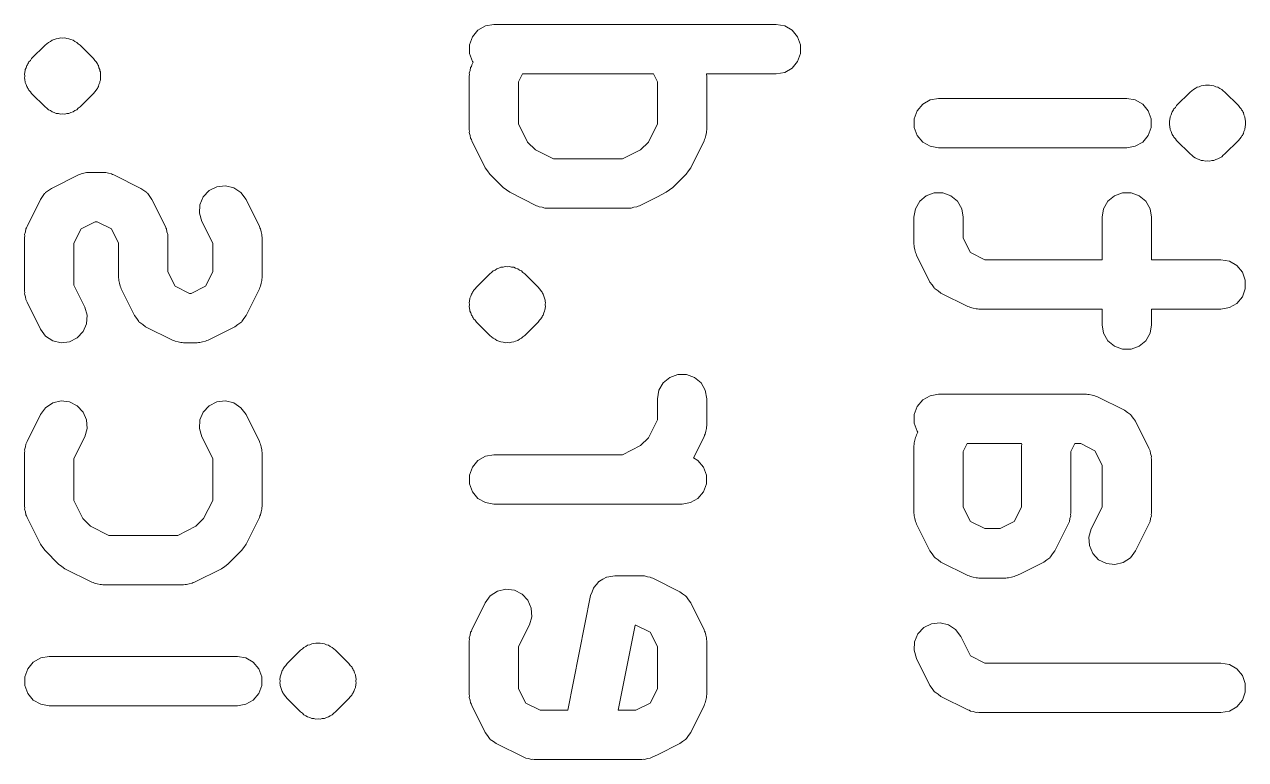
# Model space of a CAD drawing. Extents: x 83.8 to 162.6, y -99.1 to -55.8.
# Drawn here: x 87.852 to 92.177, y -70.327 to -67.724 of the extents above; entities that cross this region are included whole.
import ezdxf

# ---------------------------------------------------------------- set-up
doc = ezdxf.new("R2010")
doc.units = 0
doc.layers.add('Beschriftung', color=11, linetype='Continuous', lineweight=0)

msp = doc.modelspace()

# ---------------------------------------------------------------- linework, layer by layer
at = {"layer": 'Beschriftung'}
for p, q in [((89.4847, -67.7289), (89.5146, -67.7236)), ((89.5146, -67.7236), (90.5146, -67.7236)), ((90.5146, -67.7236), (90.5445, -67.7289)), ((89.4284, -67.7959), (89.4388, -67.7674)), ((89.4388, -67.7674), (89.4584, -67.7441)), ((89.4584, -67.7441), (89.4847, -67.7289)), ((90.5445, -67.7289), (90.5709, -67.7441)), ((90.5709, -67.7441), (90.5904, -67.7674)), ((90.5904, -67.7674), (90.6008, -67.7959)), ((87.8777, -67.8445), (87.9254, -67.7969)), ((87.9254, -67.7969), (87.9316, -67.7925)), ((87.9316, -67.7925), (87.9371, -67.7871)), ((87.9371, -67.7871), (87.944, -67.7838)), ((87.944, -67.7838), (87.9503, -67.7795)), ((87.9503, -67.7795), (87.9577, -67.7775)), ((87.9577, -67.7775), (87.9646, -67.7742)), ((87.9646, -67.7742), (87.9722, -67.7736)), ((87.9722, -67.7736), (87.9796, -67.7716)), ((87.9796, -67.7716), (87.9872, -67.7723)), ((87.9872, -67.7723), (87.9949, -67.7716)), ((87.9949, -67.7716), (88.0023, -67.7736)), ((88.0023, -67.7736), (88.0099, -67.7742)), ((88.0099, -67.7742), (88.0168, -67.7775)), ((88.0168, -67.7775), (88.0242, -67.7795)), ((88.0242, -67.7795), (88.0305, -67.7839)), ((88.0305, -67.7839), (88.0374, -67.7871)), ((88.0374, -67.7871), (88.0428, -67.7925)), ((88.0428, -67.7925), (88.0491, -67.7969)), ((88.0491, -67.7969), (88.0967, -67.8445)), ((89.4284, -67.8263), (89.4284, -67.7959)), ((90.6008, -67.7959), (90.6008, -67.8263)), ((87.8679, -67.8562), (87.8734, -67.8508)), ((87.8734, -67.8508), (87.8777, -67.8445)), ((88.0967, -67.8445), (88.1011, -67.8508)), ((88.1011, -67.8508), (88.1065, -67.8562)), ((89.4388, -67.8549), (89.4284, -67.8263)), ((90.6008, -67.8263), (90.5904, -67.8549)), ((87.8525, -67.8988), (87.8534, -67.895)), ((87.8534, -67.8912), (87.8548, -67.8876)), ((87.8534, -67.895), (87.8534, -67.8912)), ((87.8548, -67.8876), (87.8551, -67.8837)), ((87.8551, -67.8837), (87.8583, -67.8768)), ((87.8583, -67.8768), (87.8603, -67.8694)), ((87.8603, -67.8694), (87.8625, -67.8662)), ((87.8625, -67.8662), (87.8638, -67.8626)), ((87.8638, -67.8626), (87.8663, -67.8597)), ((87.8663, -67.8597), (87.8679, -67.8562)), ((88.1065, -67.8562), (88.1082, -67.8597)), ((88.1082, -67.8597), (88.1106, -67.8626)), ((88.1106, -67.8626), (88.112, -67.8662)), ((88.112, -67.8662), (88.1142, -67.8694)), ((88.1142, -67.8694), (88.1161, -67.8768)), ((88.1161, -67.8768), (88.1194, -67.8837)), ((88.1194, -67.8837), (88.1197, -67.8876)), ((88.1197, -67.8876), (88.121, -67.8912)), ((88.121, -67.8912), (88.121, -67.895)), ((88.121, -67.895), (88.122, -67.8988)), ((89.4277, -67.8964), (89.4306, -67.8866)), ((89.428, -67.9014), (89.4277, -67.8964)), ((89.4306, -67.8866), (89.4324, -67.8765)), ((89.4324, -67.8765), (89.4349, -67.8721)), ((89.4349, -67.8721), (89.4364, -67.8672)), ((89.4364, -67.8672), (89.4412, -67.8577)), ((89.4412, -67.8577), (89.4388, -67.8549)), ((90.5445, -67.8934), (90.5146, -67.8986)), ((90.5709, -67.8782), (90.5445, -67.8934)), ((90.5904, -67.8549), (90.5709, -67.8782)), ((87.8531, -67.9064), (87.8525, -67.8988)), ((87.8525, -67.914), (87.8531, -67.9064)), ((87.8534, -67.9177), (87.8525, -67.914)), ((87.8534, -67.9216), (87.8534, -67.9177)), ((87.8548, -67.9252), (87.8534, -67.9216)), ((87.8551, -67.929), (87.8548, -67.9252)), ((87.8583, -67.936), (87.8551, -67.929)), ((87.8603, -67.9434), (87.8583, -67.936)), ((88.1161, -67.936), (88.1142, -67.9434)), ((88.1194, -67.929), (88.1161, -67.936)), ((88.1197, -67.9252), (88.1194, -67.929)), ((88.121, -67.9216), (88.1197, -67.9252)), ((88.122, -67.914), (88.121, -67.9177)), ((88.121, -67.9177), (88.121, -67.9216)), ((88.122, -67.8988), (88.1214, -67.9064)), ((88.1214, -67.9064), (88.122, -67.914)), ((89.4271, -67.9064), (89.428, -67.9014)), ((89.4271, -68.0969), (89.4271, -67.9064)), ((89.6163, -67.8986), (89.6021, -67.927)), ((89.6021, -67.927), (89.6021, -68.0762)), ((90.0796, -67.8986), (89.6163, -67.8986)), ((90.0938, -67.927), (90.0796, -67.8986)), ((90.0938, -68.0762), (90.0938, -67.927)), ((90.2681, -67.8986), (90.2679, -67.9014)), ((90.2679, -67.9014), (90.2688, -67.9064)), ((90.5146, -67.8986), (90.2681, -67.8986)), ((90.2688, -67.9064), (90.2688, -68.0969)), ((92.0124, -67.9441), (92.0194, -67.9409)), ((92.0194, -67.9409), (92.027, -67.9402)), ((92.027, -67.9402), (92.0344, -67.9383)), ((92.0344, -67.9383), (92.042, -67.9389)), ((92.042, -67.9389), (92.0496, -67.9383)), ((92.0496, -67.9383), (92.057, -67.9402)), ((92.057, -67.9402), (92.0646, -67.9409)), ((92.0646, -67.9409), (92.0716, -67.9441)), ((87.8625, -67.9465), (87.8603, -67.9434)), ((87.8638, -67.9501), (87.8625, -67.9465)), ((87.8663, -67.9531), (87.8638, -67.9501)), ((87.8679, -67.9566), (87.8663, -67.9531)), ((87.8734, -67.962), (87.8679, -67.9566)), ((87.8777, -67.9683), (87.8734, -67.962)), ((87.9254, -68.0159), (87.8777, -67.9683)), ((88.0967, -67.9683), (88.0491, -68.0159)), ((88.1011, -67.962), (88.0967, -67.9683)), ((88.1065, -67.9566), (88.1011, -67.962)), ((88.1082, -67.9531), (88.1065, -67.9566)), ((88.1106, -67.9501), (88.1082, -67.9531)), ((88.112, -67.9465), (88.1106, -67.9501)), ((88.1142, -67.9434), (88.112, -67.9465)), ((91.9325, -68.0112), (91.9801, -67.9636)), ((91.9801, -67.9636), (91.9864, -67.9592)), ((91.9864, -67.9592), (91.9918, -67.9537)), ((91.9918, -67.9537), (91.9988, -67.9505)), ((91.9988, -67.9505), (92.005, -67.9461)), ((92.005, -67.9461), (92.0124, -67.9441)), ((92.0716, -67.9441), (92.079, -67.9461)), ((92.079, -67.9461), (92.0853, -67.9505)), ((92.0853, -67.9505), (92.0922, -67.9537)), ((92.0922, -67.9537), (92.0976, -67.9592)), ((92.0976, -67.9592), (92.1039, -67.9636)), ((92.1039, -67.9636), (92.1515, -68.0112)), ((87.9316, -68.0203), (87.9254, -68.0159)), ((87.9371, -68.0257), (87.9316, -68.0203)), ((87.944, -68.0289), (87.9371, -68.0257)), ((88.0374, -68.0257), (88.0305, -68.0289)), ((88.0428, -68.0203), (88.0374, -68.0257)), ((88.0491, -68.0159), (88.0428, -68.0203)), ((91.0138, -68.0293), (91.0334, -68.006)), ((91.0334, -68.006), (91.0597, -67.9908)), ((91.0597, -67.9908), (91.0896, -67.9855)), ((91.0896, -67.9855), (91.7563, -67.9855)), ((91.7563, -67.9855), (91.7862, -67.9908)), ((91.7862, -67.9908), (91.8125, -68.006)), ((91.8125, -68.006), (91.8321, -68.0293)), ((91.9186, -68.0293), (91.9211, -68.0263)), ((91.9211, -68.0263), (91.9227, -68.0229)), ((91.9227, -68.0229), (91.9281, -68.0174)), ((91.9281, -68.0174), (91.9325, -68.0112)), ((92.1515, -68.0112), (92.1559, -68.0174)), ((92.1559, -68.0174), (92.1613, -68.0229)), ((92.1613, -68.0229), (92.1629, -68.0263)), ((92.1629, -68.0263), (92.1654, -68.0293)), ((87.9503, -68.0333), (87.944, -68.0289)), ((87.9577, -68.0353), (87.9503, -68.0333)), ((87.9646, -68.0385), (87.9577, -68.0353)), ((87.9722, -68.0392), (87.9646, -68.0385)), ((87.9796, -68.0412), (87.9722, -68.0392)), ((87.9872, -68.0405), (87.9796, -68.0412)), ((87.9949, -68.0412), (87.9872, -68.0405)), ((88.0023, -68.0392), (87.9949, -68.0412)), ((88.0099, -68.0385), (88.0023, -68.0392)), ((88.0168, -68.0353), (88.0099, -68.0385)), ((88.0242, -68.0333), (88.0168, -68.0353)), ((88.0305, -68.0289), (88.0242, -68.0333)), ((91.0034, -68.0579), (91.0138, -68.0293)), ((91.0034, -68.0882), (91.0034, -68.0579)), ((91.8321, -68.0293), (91.8425, -68.0579)), ((91.8425, -68.0579), (91.8425, -68.0882)), ((91.9072, -68.0654), (91.9082, -68.0617)), ((91.9079, -68.073), (91.9072, -68.0654)), ((91.9082, -68.0579), (91.9095, -68.0542)), ((91.9082, -68.0617), (91.9082, -68.0579)), ((91.9095, -68.0542), (91.9099, -68.0504)), ((91.9099, -68.0504), (91.9131, -68.0435)), ((91.9131, -68.0435), (91.9151, -68.0361)), ((91.9151, -68.0361), (91.9173, -68.0329)), ((91.9173, -68.0329), (91.9186, -68.0293)), ((92.1654, -68.0293), (92.1667, -68.0329)), ((92.1667, -68.0329), (92.1689, -68.0361)), ((92.1689, -68.0361), (92.1709, -68.0435)), ((92.1709, -68.0435), (92.1741, -68.0504)), ((92.1741, -68.0504), (92.1745, -68.0542)), ((92.1745, -68.0542), (92.1758, -68.0579)), ((92.1758, -68.0579), (92.1758, -68.0617)), ((92.1758, -68.0617), (92.1768, -68.0654)), ((92.1768, -68.0654), (92.1761, -68.073)), ((89.428, -68.1018), (89.4271, -68.0969)), ((89.4277, -68.1069), (89.428, -68.1018)), ((89.4306, -68.1167), (89.4277, -68.1069)), ((89.6021, -68.0762), (89.6341, -68.1403)), ((90.0618, -68.1403), (90.0938, -68.0762)), ((90.2682, -68.1069), (90.2653, -68.1167)), ((90.2688, -68.0969), (90.2679, -68.1018)), ((90.2679, -68.1018), (90.2682, -68.1069)), ((91.0138, -68.1168), (91.0034, -68.0882)), ((91.8425, -68.0882), (91.8321, -68.1168)), ((91.9072, -68.0807), (91.9079, -68.073)), ((91.9082, -68.0844), (91.9072, -68.0807)), ((91.9082, -68.0882), (91.9082, -68.0844)), ((91.9095, -68.0919), (91.9082, -68.0882)), ((91.9099, -68.0957), (91.9095, -68.0919)), ((91.9131, -68.1026), (91.9099, -68.0957)), ((91.9151, -68.11), (91.9131, -68.1026)), ((91.9173, -68.1132), (91.9151, -68.11)), ((91.9186, -68.1168), (91.9173, -68.1132)), ((92.1667, -68.1132), (92.1654, -68.1168)), ((92.1689, -68.11), (92.1667, -68.1132)), ((92.1709, -68.1026), (92.1689, -68.11)), ((92.1741, -68.0957), (92.1709, -68.1026)), ((92.1745, -68.0919), (92.1741, -68.0957)), ((92.1758, -68.0882), (92.1745, -68.0919)), ((92.1768, -68.0807), (92.1758, -68.0844)), ((92.1758, -68.0844), (92.1758, -68.0882)), ((92.1761, -68.073), (92.1768, -68.0807)), ((89.4324, -68.1268), (89.4306, -68.1167)), ((89.4349, -68.1312), (89.4324, -68.1268)), ((89.4364, -68.136), (89.4349, -68.1312)), ((89.484, -68.2312), (89.4364, -68.136)), ((89.6341, -68.1403), (89.6617, -68.1678)), ((90.0342, -68.1678), (90.0618, -68.1403)), ((90.2595, -68.136), (90.2119, -68.2312)), ((90.261, -68.1312), (90.2595, -68.136)), ((90.2635, -68.1268), (90.261, -68.1312)), ((90.2653, -68.1167), (90.2635, -68.1268)), ((91.0334, -68.1401), (91.0138, -68.1168)), ((91.0597, -68.1553), (91.0334, -68.1401)), ((91.0896, -68.1605), (91.0597, -68.1553)), ((91.7862, -68.1553), (91.7563, -68.1605)), ((91.8125, -68.1401), (91.7862, -68.1553)), ((91.8321, -68.1168), (91.8125, -68.1401)), ((91.9211, -68.1197), (91.9186, -68.1168)), ((91.9227, -68.1232), (91.9211, -68.1197)), ((91.9281, -68.1286), (91.9227, -68.1232)), ((91.9325, -68.1349), (91.9281, -68.1286)), ((91.9801, -68.1825), (91.9325, -68.1349)), ((92.1515, -68.1349), (92.1039, -68.1825)), ((92.1559, -68.1286), (92.1515, -68.1349)), ((92.1613, -68.1232), (92.1559, -68.1286)), ((92.1629, -68.1197), (92.1613, -68.1232)), ((92.1654, -68.1168), (92.1629, -68.1197)), ((89.6617, -68.1678), (89.7258, -68.1998)), ((89.7258, -68.1998), (89.9702, -68.1998)), ((89.9702, -68.1998), (90.0342, -68.1678)), ((91.7563, -68.1605), (91.0896, -68.1605)), ((91.9864, -68.1869), (91.9801, -68.1825)), ((91.9918, -68.1923), (91.9864, -68.1869)), ((91.9988, -68.1956), (91.9918, -68.1923)), ((92.005, -68.2), (91.9988, -68.1956)), ((92.0124, -68.2019), (92.005, -68.2)), ((92.079, -68.2), (92.0716, -68.2019)), ((92.0853, -68.1956), (92.079, -68.2)), ((92.0922, -68.1923), (92.0853, -68.1956)), ((92.0976, -68.1869), (92.0922, -68.1923)), ((92.1039, -68.1825), (92.0976, -68.1869)), ((89.4923, -68.2425), (89.484, -68.2312)), ((89.5004, -68.254), (89.4923, -68.2425)), ((90.2036, -68.2425), (90.1955, -68.254)), ((90.2119, -68.2312), (90.2036, -68.2425)), ((92.0194, -68.2052), (92.0124, -68.2019)), ((92.027, -68.2058), (92.0194, -68.2052)), ((92.0344, -68.2078), (92.027, -68.2058)), ((92.042, -68.2072), (92.0344, -68.2078)), ((92.0496, -68.2078), (92.042, -68.2072)), ((92.057, -68.2058), (92.0496, -68.2078)), ((92.0646, -68.2052), (92.057, -68.2058)), ((92.0716, -68.2019), (92.0646, -68.2052)), ((87.9481, -68.3043), (88.0433, -68.2567)), ((88.0433, -68.2567), (88.0482, -68.2553)), ((88.0482, -68.2553), (88.0525, -68.2527)), ((88.0525, -68.2527), (88.0626, -68.2509)), ((88.0626, -68.2509), (88.0725, -68.248)), ((88.0725, -68.248), (88.0775, -68.2483)), ((88.0775, -68.2483), (88.0825, -68.2475)), ((88.0825, -68.2475), (88.1301, -68.2475)), ((88.1301, -68.2475), (88.1351, -68.2483)), ((88.1351, -68.2483), (88.1401, -68.248)), ((88.1401, -68.248), (88.1499, -68.2509)), ((88.1499, -68.2509), (88.16, -68.2527)), ((88.16, -68.2527), (88.1644, -68.2553)), ((88.1644, -68.2553), (88.1692, -68.2567)), ((88.1692, -68.2567), (88.2645, -68.3043)), ((89.548, -68.3016), (89.5004, -68.254)), ((90.1955, -68.254), (90.1479, -68.3016)), ((87.9166, -68.3331), (87.9237, -68.3224)), ((87.9237, -68.3224), (87.9256, -68.321)), ((87.9256, -68.321), (87.9271, -68.319)), ((87.9271, -68.319), (87.9378, -68.312)), ((87.9378, -68.312), (87.9481, -68.3043)), ((88.2645, -68.3043), (88.2748, -68.312)), ((88.2748, -68.312), (88.2855, -68.319)), ((88.2855, -68.319), (88.2869, -68.321)), ((88.2869, -68.321), (88.2889, -68.3224)), ((88.2889, -68.3224), (88.2959, -68.3331)), ((88.4856, -68.3344), (88.5065, -68.3123)), ((88.5065, -68.3123), (88.5337, -68.2987)), ((88.5337, -68.2987), (88.5639, -68.2952)), ((88.5639, -68.2952), (88.5935, -68.3023)), ((88.5935, -68.3023), (88.6188, -68.319)), ((88.6188, -68.319), (88.6369, -68.3434)), ((89.5595, -68.3096), (89.548, -68.3016)), ((89.5707, -68.318), (89.5595, -68.3096)), ((89.666, -68.3656), (89.5707, -68.318)), ((90.1252, -68.318), (90.0938, -68.3337)), ((90.1364, -68.3096), (90.1252, -68.318)), ((90.1479, -68.3016), (90.1364, -68.3096)), ((91.0459, -68.3306), (91.0744, -68.3202)), ((91.0744, -68.3202), (91.1048, -68.3202)), ((91.1048, -68.3202), (91.1334, -68.3306)), ((91.7125, -68.3306), (91.7411, -68.3202)), ((91.7411, -68.3202), (91.7715, -68.3202)), ((91.7715, -68.3202), (91.8, -68.3306)), ((87.8614, -68.4387), (87.909, -68.3434)), ((87.909, -68.3434), (87.9166, -68.3331)), ((88.2959, -68.3331), (88.3036, -68.3434)), ((88.3036, -68.3434), (88.3512, -68.4387)), ((88.4717, -68.3926), (88.4736, -68.3622)), ((88.4736, -68.3622), (88.4856, -68.3344)), ((88.6369, -68.3434), (88.6845, -68.4387)), ((89.6708, -68.367), (89.666, -68.3656)), ((89.6752, -68.3696), (89.6708, -68.367)), ((89.6853, -68.3713), (89.6752, -68.3696)), ((89.6951, -68.3743), (89.6853, -68.3713)), ((90.0106, -68.3713), (90.0008, -68.3743)), ((90.0207, -68.3696), (90.0106, -68.3713)), ((90.0251, -68.367), (90.0207, -68.3696)), ((90.0299, -68.3656), (90.0251, -68.367)), ((90.0938, -68.3337), (90.0299, -68.3656)), ((91.0074, -68.3765), (91.0226, -68.3501)), ((91.0226, -68.3501), (91.0459, -68.3306)), ((91.1334, -68.3306), (91.1566, -68.3501)), ((91.1566, -68.3501), (91.1718, -68.3765)), ((91.6741, -68.3765), (91.6893, -68.3501)), ((91.6893, -68.3501), (91.7125, -68.3306)), ((91.8, -68.3306), (91.8233, -68.3501)), ((91.8233, -68.3501), (91.8385, -68.3765)), ((88.4804, -68.4217), (88.4717, -68.3926)), ((89.7001, -68.374), (89.6951, -68.3743)), ((89.7051, -68.3748), (89.7001, -68.374)), ((89.9908, -68.3748), (89.7051, -68.3748)), ((89.9958, -68.374), (89.9908, -68.3748)), ((90.0008, -68.3743), (89.9958, -68.374)), ((91.0021, -68.4064), (91.0074, -68.3765)), ((91.0021, -68.5016), (91.0021, -68.4064)), ((91.1718, -68.3765), (91.1771, -68.4064)), ((91.1771, -68.4064), (91.1771, -68.481)), ((91.6688, -68.4064), (91.6741, -68.3765)), ((91.6688, -68.557), (91.6688, -68.4064)), ((91.8385, -68.3765), (91.8438, -68.4064)), ((91.8438, -68.4064), (91.8438, -68.557)), ((87.8527, -68.4678), (87.8556, -68.458)), ((87.8556, -68.458), (87.8574, -68.4479)), ((87.8574, -68.4479), (87.8599, -68.4435)), ((87.8599, -68.4435), (87.8614, -68.4387)), ((88.0525, -68.4478), (88.0271, -68.4985)), ((88.1031, -68.4225), (88.0525, -68.4478)), ((88.1094, -68.4225), (88.1031, -68.4225)), ((88.1601, -68.4478), (88.1094, -68.4225)), ((88.1855, -68.4985), (88.1601, -68.4478)), ((88.3512, -68.4387), (88.3527, -68.4435)), ((88.3527, -68.4435), (88.3552, -68.4479)), ((88.3552, -68.4479), (88.357, -68.458)), ((88.357, -68.458), (88.3599, -68.4678)), ((88.5188, -68.4985), (88.4804, -68.4217)), ((88.6845, -68.4387), (88.686, -68.4435)), ((88.686, -68.4435), (88.6885, -68.4479)), ((88.6885, -68.4479), (88.6903, -68.458)), ((88.6903, -68.458), (88.6932, -68.4678)), ((87.8521, -68.4778), (87.853, -68.4728)), ((87.8521, -68.6683), (87.8521, -68.4778)), ((87.853, -68.4728), (87.8527, -68.4678)), ((88.0271, -68.4985), (88.0271, -68.6476)), ((88.1855, -68.6207), (88.1855, -68.4985)), ((88.3599, -68.4678), (88.3596, -68.4728)), ((88.3596, -68.4728), (88.3605, -68.4778)), ((88.3605, -68.4778), (88.3605, -68.6)), ((88.5188, -68.6), (88.5188, -68.4985)), ((88.6932, -68.4678), (88.6929, -68.4728)), ((88.6929, -68.4728), (88.6938, -68.4778)), ((88.6938, -68.4778), (88.6938, -68.6207)), ((91.003, -68.5066), (91.0021, -68.5016)), ((91.1771, -68.481), (91.2025, -68.5316)), ((91.0027, -68.5116), (91.003, -68.5066)), ((91.0056, -68.5214), (91.0027, -68.5116)), ((91.0074, -68.5315), (91.0056, -68.5214)), ((91.0099, -68.5359), (91.0074, -68.5315)), ((91.0114, -68.5407), (91.0099, -68.5359)), ((91.059, -68.636), (91.0114, -68.5407)), ((91.2025, -68.5316), (91.2531, -68.557)), ((89.519, -68.5934), (89.5253, -68.589)), ((89.5253, -68.589), (89.5327, -68.587)), ((89.5327, -68.587), (89.5396, -68.5838)), ((89.5396, -68.5838), (89.5472, -68.5831)), ((89.5472, -68.5831), (89.5546, -68.5811)), ((89.5546, -68.5811), (89.5622, -68.5818)), ((89.5622, -68.5818), (89.5699, -68.5811)), ((89.5699, -68.5811), (89.5773, -68.5831)), ((89.5773, -68.5831), (89.5849, -68.5838)), ((89.5849, -68.5838), (89.5918, -68.587)), ((89.5918, -68.587), (89.5992, -68.589)), ((89.5992, -68.589), (89.6055, -68.5934)), ((91.2531, -68.557), (91.6688, -68.557)), ((91.8438, -68.557), (92.0896, -68.557)), ((92.0896, -68.557), (92.1195, -68.5623)), ((92.1195, -68.5623), (92.1459, -68.5774)), ((92.1459, -68.5774), (92.1654, -68.6007)), ((88.1863, -68.6256), (88.1855, -68.6207)), ((88.186, -68.6307), (88.1863, -68.6256)), ((88.1889, -68.6405), (88.186, -68.6307)), ((88.3605, -68.6), (88.3858, -68.6507)), ((88.4934, -68.6507), (88.5188, -68.6)), ((88.6932, -68.6307), (88.6903, -68.6405)), ((88.6938, -68.6207), (88.6929, -68.6256)), ((88.6929, -68.6256), (88.6932, -68.6307)), ((89.4527, -68.654), (89.5004, -68.6064)), ((89.5004, -68.6064), (89.5066, -68.602)), ((89.5066, -68.602), (89.5121, -68.5966)), ((89.5121, -68.5966), (89.519, -68.5934)), ((89.6055, -68.5934), (89.6124, -68.5966)), ((89.6124, -68.5966), (89.6178, -68.602)), ((89.6178, -68.602), (89.6241, -68.6064)), ((89.6241, -68.6064), (89.6717, -68.654)), ((92.1654, -68.6007), (92.1758, -68.6293)), ((92.1758, -68.6293), (92.1758, -68.6597)), ((87.853, -68.6733), (87.8521, -68.6683)), ((87.8527, -68.6783), (87.853, -68.6733)), ((88.0271, -68.6476), (88.0655, -68.7244)), ((88.1907, -68.6506), (88.1889, -68.6405)), ((88.1933, -68.655), (88.1907, -68.6506)), ((88.1947, -68.6598), (88.1933, -68.655)), ((88.2423, -68.755), (88.1947, -68.6598)), ((88.3858, -68.6507), (88.4365, -68.676)), ((88.4365, -68.676), (88.4428, -68.676)), ((88.4428, -68.676), (88.4934, -68.6507)), ((88.6845, -68.6598), (88.6369, -68.755)), ((88.686, -68.655), (88.6845, -68.6598)), ((88.6885, -68.6506), (88.686, -68.655)), ((88.6903, -68.6405), (88.6885, -68.6506)), ((89.4353, -68.6789), (89.4375, -68.6758)), ((89.4375, -68.6758), (89.4388, -68.6722)), ((89.4388, -68.6722), (89.4413, -68.6692)), ((89.4413, -68.6692), (89.4429, -68.6657)), ((89.4429, -68.6657), (89.4484, -68.6603)), ((89.4484, -68.6603), (89.4527, -68.654)), ((89.6717, -68.654), (89.6761, -68.6603)), ((89.6761, -68.6603), (89.6815, -68.6657)), ((89.6815, -68.6657), (89.6832, -68.6692)), ((89.6832, -68.6692), (89.6856, -68.6722)), ((89.6856, -68.6722), (89.687, -68.6758)), ((89.687, -68.6758), (89.6892, -68.6789)), ((91.0666, -68.6463), (91.059, -68.636)), ((91.0737, -68.657), (91.0666, -68.6463)), ((91.0756, -68.6585), (91.0737, -68.657)), ((91.0771, -68.6604), (91.0756, -68.6585)), ((91.0878, -68.6675), (91.0771, -68.6604)), ((91.0981, -68.6751), (91.0878, -68.6675)), ((91.1933, -68.7227), (91.0981, -68.6751)), ((92.1758, -68.6597), (92.1654, -68.6882)), ((87.8556, -68.6881), (87.8527, -68.6783)), ((87.8574, -68.6982), (87.8556, -68.6881)), ((87.8599, -68.7026), (87.8574, -68.6982)), ((87.8614, -68.7074), (87.8599, -68.7026)), ((87.909, -68.8027), (87.8614, -68.7074)), ((89.4275, -68.7083), (89.4284, -68.7046)), ((89.4281, -68.7159), (89.4275, -68.7083)), ((89.4275, -68.7235), (89.4281, -68.7159)), ((89.4284, -68.7007), (89.4298, -68.6971)), ((89.4284, -68.7046), (89.4284, -68.7007)), ((89.4298, -68.6971), (89.4301, -68.6933)), ((89.4301, -68.6933), (89.4333, -68.6863)), ((89.4333, -68.6863), (89.4353, -68.6789)), ((89.6892, -68.6789), (89.6911, -68.6863)), ((89.6911, -68.6863), (89.6944, -68.6933)), ((89.6944, -68.6933), (89.6947, -68.6971)), ((89.6947, -68.6971), (89.696, -68.7007)), ((89.696, -68.7007), (89.696, -68.7046)), ((89.696, -68.7046), (89.697, -68.7083)), ((89.697, -68.7083), (89.6964, -68.7159)), ((89.6964, -68.7159), (89.697, -68.7235)), ((92.1459, -68.7115), (92.1195, -68.7267)), ((92.1654, -68.6882), (92.1459, -68.7115)), ((88.0655, -68.7244), (88.0742, -68.7535)), ((88.0742, -68.7535), (88.0723, -68.7839)), ((88.25, -68.7653), (88.2423, -68.755)), ((88.6369, -68.755), (88.6293, -68.7653)), ((89.4284, -68.7272), (89.4275, -68.7235)), ((89.4284, -68.7311), (89.4284, -68.7272)), ((89.4298, -68.7347), (89.4284, -68.7311)), ((89.4301, -68.7386), (89.4298, -68.7347)), ((89.4333, -68.7455), (89.4301, -68.7386)), ((89.4353, -68.7529), (89.4333, -68.7455)), ((89.4375, -68.756), (89.4353, -68.7529)), ((89.4388, -68.7597), (89.4375, -68.756)), ((89.4413, -68.7626), (89.4388, -68.7597)), ((89.4429, -68.7661), (89.4413, -68.7626)), ((89.6832, -68.7626), (89.6815, -68.7661)), ((89.6856, -68.7597), (89.6832, -68.7626)), ((89.687, -68.756), (89.6856, -68.7597)), ((89.6892, -68.7529), (89.687, -68.756)), ((89.6911, -68.7455), (89.6892, -68.7529)), ((89.6944, -68.7386), (89.6911, -68.7455)), ((89.6947, -68.7347), (89.6944, -68.7386)), ((89.696, -68.7311), (89.6947, -68.7347)), ((89.697, -68.7235), (89.696, -68.7272)), ((89.696, -68.7272), (89.696, -68.7311)), ((91.1982, -68.7242), (91.1933, -68.7227)), ((91.2025, -68.7267), (91.1982, -68.7242)), ((91.2126, -68.7285), (91.2025, -68.7267)), ((91.2225, -68.7314), (91.2126, -68.7285)), ((91.2275, -68.7311), (91.2225, -68.7314)), ((91.2325, -68.732), (91.2275, -68.7311)), ((91.6688, -68.732), (91.2325, -68.732)), ((91.6688, -68.7873), (91.6688, -68.732)), ((92.0896, -68.732), (91.8438, -68.732)), ((91.8438, -68.732), (91.8438, -68.7873)), ((92.1195, -68.7267), (92.0896, -68.732)), ((87.9271, -68.8271), (87.909, -68.8027)), ((88.0723, -68.7839), (88.0603, -68.8117)), ((88.257, -68.7761), (88.25, -68.7653)), ((88.259, -68.7775), (88.257, -68.7761)), ((88.2604, -68.7794), (88.259, -68.7775)), ((88.2711, -68.7865), (88.2604, -68.7794)), ((88.2814, -68.7942), (88.2711, -68.7865)), ((88.3767, -68.8418), (88.2814, -68.7942)), ((88.5978, -68.7942), (88.5026, -68.8418)), ((88.6081, -68.7865), (88.5978, -68.7942)), ((88.6188, -68.7794), (88.6081, -68.7865)), ((88.6203, -68.7775), (88.6188, -68.7794)), ((88.6222, -68.7761), (88.6203, -68.7775)), ((88.6293, -68.7653), (88.6222, -68.7761)), ((89.4484, -68.7715), (89.4429, -68.7661)), ((89.4527, -68.7778), (89.4484, -68.7715)), ((89.5004, -68.8254), (89.4527, -68.7778)), ((89.6717, -68.7778), (89.6241, -68.8254)), ((89.6761, -68.7715), (89.6717, -68.7778)), ((89.6815, -68.7661), (89.6761, -68.7715)), ((91.6741, -68.8173), (91.6688, -68.7873)), ((91.8438, -68.7873), (91.8385, -68.8173)), ((87.9524, -68.8438), (87.9271, -68.8271)), ((87.982, -68.8509), (87.9524, -68.8438)), ((88.0122, -68.8474), (87.982, -68.8509)), ((88.0394, -68.8338), (88.0122, -68.8474)), ((88.0603, -68.8117), (88.0394, -68.8338)), ((88.3815, -68.8432), (88.3767, -68.8418)), ((88.3859, -68.8457), (88.3815, -68.8432)), ((88.396, -68.8475), (88.3859, -68.8457)), ((88.4058, -68.8504), (88.396, -68.8475)), ((88.4833, -68.8475), (88.4734, -68.8504)), ((88.4934, -68.8457), (88.4833, -68.8475)), ((88.4977, -68.8432), (88.4934, -68.8457)), ((88.5026, -68.8418), (88.4977, -68.8432)), ((89.5066, -68.8298), (89.5004, -68.8254)), ((89.5121, -68.8352), (89.5066, -68.8298)), ((89.519, -68.8384), (89.5121, -68.8352)), ((89.5253, -68.8428), (89.519, -68.8384)), ((89.5327, -68.8448), (89.5253, -68.8428)), ((89.5396, -68.848), (89.5327, -68.8448)), ((89.5472, -68.8487), (89.5396, -68.848)), ((89.5546, -68.8507), (89.5472, -68.8487)), ((89.5773, -68.8487), (89.5699, -68.8507)), ((89.5849, -68.848), (89.5773, -68.8487)), ((89.5918, -68.8448), (89.5849, -68.848)), ((89.5992, -68.8428), (89.5918, -68.8448)), ((89.6055, -68.8384), (89.5992, -68.8428)), ((89.6124, -68.8352), (89.6055, -68.8384)), ((89.6178, -68.8298), (89.6124, -68.8352)), ((89.6241, -68.8254), (89.6178, -68.8298)), ((91.6893, -68.8436), (91.6741, -68.8173)), ((91.7125, -68.8631), (91.6893, -68.8436)), ((91.8233, -68.8436), (91.8, -68.8631)), ((91.8385, -68.8173), (91.8233, -68.8436)), ((88.4108, -68.8501), (88.4058, -68.8504)), ((88.4158, -68.851), (88.4108, -68.8501)), ((88.4634, -68.851), (88.4158, -68.851)), ((88.4684, -68.8501), (88.4634, -68.851)), ((88.4734, -68.8504), (88.4684, -68.8501)), ((89.5622, -68.85), (89.5546, -68.8507)), ((89.5699, -68.8507), (89.5622, -68.85)), ((91.7411, -68.8735), (91.7125, -68.8631)), ((91.7715, -68.8735), (91.7411, -68.8735)), ((91.8, -68.8631), (91.7715, -68.8735)), ((90.1143, -68.993), (90.1375, -68.9735)), ((90.1375, -68.9735), (90.1661, -68.9631)), ((90.1661, -68.9631), (90.1965, -68.9631)), ((90.1965, -68.9631), (90.225, -68.9735)), ((90.225, -68.9735), (90.2483, -68.993)), ((90.0938, -69.0492), (90.0991, -69.0193)), ((90.0991, -69.0193), (90.1143, -68.993)), ((90.2483, -68.993), (90.2635, -69.0193)), ((90.2635, -69.0193), (90.2688, -69.0492)), ((87.9271, -69.0809), (87.9524, -69.0642)), ((87.9524, -69.0642), (87.982, -69.0571)), ((87.982, -69.0571), (88.0122, -69.0606)), ((88.0122, -69.0606), (88.0394, -69.0742)), ((88.5065, -69.0742), (88.5337, -69.0606)), ((88.5337, -69.0606), (88.5639, -69.0571)), ((88.5639, -69.0571), (88.5935, -69.0642)), ((88.5935, -69.0642), (88.6188, -69.0809)), ((90.0938, -69.1238), (90.0938, -69.0492)), ((90.2688, -69.0492), (90.2688, -69.1445)), ((91.0138, -69.0769), (91.0334, -69.0536)), ((91.0334, -69.0536), (91.0597, -69.0384)), ((91.0597, -69.0384), (91.0896, -69.0332)), ((91.0896, -69.0332), (91.6134, -69.0332)), ((91.6134, -69.0332), (91.6184, -69.034)), ((91.6184, -69.034), (91.6234, -69.0337)), ((91.6234, -69.0337), (91.6333, -69.0367)), ((91.6333, -69.0367), (91.6434, -69.0384)), ((91.6434, -69.0384), (91.6477, -69.041)), ((91.6477, -69.041), (91.6526, -69.0424)), ((91.6526, -69.0424), (91.7478, -69.09)), ((87.8614, -69.2006), (87.909, -69.1053)), ((87.909, -69.1053), (87.9271, -69.0809)), ((88.0394, -69.0742), (88.0603, -69.0963)), ((88.0603, -69.0963), (88.0723, -69.1241)), ((88.4736, -69.1241), (88.4856, -69.0963)), ((88.4856, -69.0963), (88.5065, -69.0742)), ((88.6188, -69.0809), (88.6369, -69.1053)), ((88.6369, -69.1053), (88.6845, -69.2006)), ((91.0034, -69.1055), (91.0138, -69.0769)), ((91.0034, -69.1359), (91.0034, -69.1055)), ((91.7478, -69.09), (91.7581, -69.0977)), ((91.7581, -69.0977), (91.7688, -69.1047)), ((91.7688, -69.1047), (91.7703, -69.1067)), ((91.7703, -69.1067), (91.7722, -69.1081)), ((91.7722, -69.1081), (91.7793, -69.1188)), ((88.0723, -69.1241), (88.0742, -69.1545)), ((88.4717, -69.1545), (88.4736, -69.1241)), ((90.0618, -69.1879), (90.0938, -69.1238)), ((90.2688, -69.1445), (90.2679, -69.1494)), ((90.2679, -69.1494), (90.2682, -69.1545)), ((91.0138, -69.1644), (91.0034, -69.1359)), ((91.7793, -69.1188), (91.7869, -69.1292)), ((91.7869, -69.1292), (91.8345, -69.2244)), ((88.0655, -69.1836), (88.0271, -69.2604)), ((88.0742, -69.1545), (88.0655, -69.1836)), ((88.4804, -69.1836), (88.4717, -69.1545)), ((88.5188, -69.2604), (88.4804, -69.1836)), ((90.0342, -69.2154), (90.0618, -69.1879)), ((90.2595, -69.1836), (90.2219, -69.2589)), ((90.261, -69.1788), (90.2595, -69.1836)), ((90.2635, -69.1744), (90.261, -69.1788)), ((90.2653, -69.1643), (90.2635, -69.1744)), ((90.2682, -69.1545), (90.2653, -69.1643)), ((91.0056, -69.1961), (91.0074, -69.186)), ((91.0074, -69.186), (91.0099, -69.1816)), ((91.0099, -69.1816), (91.0114, -69.1768)), ((91.0114, -69.1768), (91.0162, -69.1672)), ((91.0162, -69.1672), (91.0138, -69.1644)), ((87.8521, -69.2397), (87.853, -69.2347)), ((87.8527, -69.2297), (87.8556, -69.2199)), ((87.853, -69.2347), (87.8527, -69.2297)), ((87.8556, -69.2199), (87.8574, -69.2098)), ((87.8574, -69.2098), (87.8599, -69.2054)), ((87.8599, -69.2054), (87.8614, -69.2006)), ((88.6845, -69.2006), (88.686, -69.2054)), ((88.686, -69.2054), (88.6885, -69.2098)), ((88.6885, -69.2098), (88.6903, -69.2199)), ((88.6903, -69.2199), (88.6932, -69.2297)), ((88.6932, -69.2297), (88.6929, -69.2347)), ((88.6929, -69.2347), (88.6938, -69.2397)), ((89.9702, -69.2475), (90.0342, -69.2154)), ((91.0021, -69.2159), (91.003, -69.2109)), ((91.0021, -69.454), (91.0021, -69.2159)), ((91.0027, -69.2059), (91.0056, -69.1961)), ((91.003, -69.2109), (91.0027, -69.2059)), ((91.1913, -69.2082), (91.1771, -69.2366)), ((91.1771, -69.2366), (91.1771, -69.4333)), ((91.3838, -69.2082), (91.1913, -69.2082)), ((91.3831, -69.2159), (91.3839, -69.2109)), ((91.3831, -69.4333), (91.3831, -69.2159)), ((91.3839, -69.2109), (91.3838, -69.2082)), ((91.5723, -69.2082), (91.5581, -69.2366)), ((91.5581, -69.2366), (91.5581, -69.454)), ((91.5928, -69.2082), (91.5723, -69.2082)), ((91.6434, -69.2335), (91.5928, -69.2082)), ((91.6688, -69.2842), (91.6434, -69.2335)), ((91.8345, -69.2244), (91.836, -69.2292)), ((91.836, -69.2292), (91.8385, -69.2336)), ((91.8385, -69.2336), (91.8403, -69.2437)), ((87.8521, -69.4302), (87.8521, -69.2397)), ((88.0271, -69.2604), (88.0271, -69.4095)), ((88.5188, -69.4095), (88.5188, -69.2604)), ((88.6938, -69.2397), (88.6938, -69.4302)), ((89.4388, -69.2912), (89.4584, -69.2679)), ((89.4584, -69.2679), (89.4847, -69.2527)), ((89.4847, -69.2527), (89.5146, -69.2475)), ((89.5146, -69.2475), (89.9702, -69.2475)), ((90.2219, -69.2589), (90.2375, -69.2679)), ((90.2375, -69.2679), (90.2571, -69.2912)), ((91.8403, -69.2437), (91.8432, -69.2535)), ((91.8432, -69.2535), (91.8429, -69.2586)), ((91.8429, -69.2586), (91.8438, -69.2635)), ((91.8438, -69.2635), (91.8438, -69.454)), ((89.4284, -69.3198), (89.4388, -69.2912)), ((89.4284, -69.3501), (89.4284, -69.3198)), ((90.2571, -69.2912), (90.2675, -69.3198)), ((90.2675, -69.3198), (90.2675, -69.3501)), ((91.6688, -69.4333), (91.6688, -69.2842)), ((89.4388, -69.3787), (89.4284, -69.3501)), ((90.2675, -69.3501), (90.2571, -69.3787)), ((88.0271, -69.4095), (88.0591, -69.4736)), ((88.4868, -69.4736), (88.5188, -69.4095)), ((89.4584, -69.402), (89.4388, -69.3787)), ((89.4847, -69.4172), (89.4584, -69.402)), ((90.2375, -69.402), (90.2112, -69.4172)), ((90.2571, -69.3787), (90.2375, -69.402)), ((87.853, -69.4352), (87.8521, -69.4302)), ((87.8527, -69.4402), (87.853, -69.4352)), ((87.8556, -69.45), (87.8527, -69.4402)), ((87.8574, -69.4601), (87.8556, -69.45)), ((88.6903, -69.45), (88.6885, -69.4601)), ((88.6932, -69.4402), (88.6903, -69.45)), ((88.6938, -69.4302), (88.6929, -69.4352)), ((88.6929, -69.4352), (88.6932, -69.4402)), ((89.5146, -69.4225), (89.4847, -69.4172)), ((90.1813, -69.4225), (89.5146, -69.4225)), ((90.2112, -69.4172), (90.1813, -69.4225)), ((91.003, -69.459), (91.0021, -69.454)), ((91.1771, -69.4333), (91.2025, -69.484)), ((91.3577, -69.484), (91.3831, -69.4333)), ((91.5581, -69.454), (91.5572, -69.459)), ((91.6304, -69.5101), (91.6688, -69.4333)), ((91.8438, -69.454), (91.8429, -69.459)), ((87.8599, -69.4645), (87.8574, -69.4601)), ((87.8614, -69.4693), (87.8599, -69.4645)), ((87.909, -69.5646), (87.8614, -69.4693)), ((88.0591, -69.4736), (88.0867, -69.5011)), ((88.4592, -69.5011), (88.4868, -69.4736)), ((88.6845, -69.4693), (88.6369, -69.5646)), ((88.686, -69.4645), (88.6845, -69.4693)), ((88.6885, -69.4601), (88.686, -69.4645)), ((91.0027, -69.464), (91.003, -69.459)), ((91.0056, -69.4738), (91.0027, -69.464)), ((91.0074, -69.4839), (91.0056, -69.4738)), ((91.0099, -69.4883), (91.0074, -69.4839)), ((91.0114, -69.4931), (91.0099, -69.4883)), ((91.059, -69.5884), (91.0114, -69.4931)), ((91.2025, -69.484), (91.2531, -69.5094)), ((91.3071, -69.5094), (91.3577, -69.484)), ((91.5488, -69.4931), (91.5012, -69.5884)), ((91.5503, -69.4883), (91.5488, -69.4931)), ((91.5528, -69.4839), (91.5503, -69.4883)), ((91.5546, -69.4738), (91.5528, -69.4839)), ((91.5575, -69.464), (91.5546, -69.4738)), ((91.5572, -69.459), (91.5575, -69.464)), ((91.8345, -69.4931), (91.7869, -69.5884)), ((91.836, -69.4883), (91.8345, -69.4931)), ((91.8385, -69.4839), (91.836, -69.4883)), ((91.8403, -69.4738), (91.8385, -69.4839)), ((91.8432, -69.464), (91.8403, -69.4738)), ((91.8429, -69.459), (91.8432, -69.464)), ((88.0867, -69.5011), (88.1508, -69.5332)), ((88.1508, -69.5332), (88.3952, -69.5332)), ((88.3952, -69.5332), (88.4592, -69.5011)), ((91.2531, -69.5094), (91.3071, -69.5094)), ((91.6217, -69.5392), (91.6304, -69.5101)), ((91.6236, -69.5696), (91.6217, -69.5392)), ((87.9173, -69.5758), (87.909, -69.5646)), ((87.9254, -69.5873), (87.9173, -69.5758)), ((88.6286, -69.5758), (88.6205, -69.5873)), ((88.6369, -69.5646), (88.6286, -69.5758)), ((91.6356, -69.5974), (91.6236, -69.5696)), ((87.973, -69.6349), (87.9254, -69.5873)), ((88.6205, -69.5873), (88.5729, -69.6349)), ((91.0666, -69.5987), (91.059, -69.5884)), ((91.0737, -69.6094), (91.0666, -69.5987)), ((91.0756, -69.6108), (91.0737, -69.6094)), ((91.0771, -69.6128), (91.0756, -69.6108)), ((91.0878, -69.6198), (91.0771, -69.6128)), ((91.0981, -69.6275), (91.0878, -69.6198)), ((91.1933, -69.6751), (91.0981, -69.6275)), ((91.4621, -69.6275), (91.3839, -69.6666)), ((91.4724, -69.6198), (91.4621, -69.6275)), ((91.4831, -69.6128), (91.4724, -69.6198)), ((91.4846, -69.6108), (91.4831, -69.6128)), ((91.4865, -69.6094), (91.4846, -69.6108)), ((91.4936, -69.5987), (91.4865, -69.6094)), ((91.5012, -69.5884), (91.4936, -69.5987)), ((91.6565, -69.6195), (91.6356, -69.5974)), ((91.6837, -69.6331), (91.6565, -69.6195)), ((91.7688, -69.6128), (91.7435, -69.6295)), ((91.7869, -69.5884), (91.7688, -69.6128)), ((87.9845, -69.643), (87.973, -69.6349)), ((87.9957, -69.6513), (87.9845, -69.643)), ((88.091, -69.6989), (87.9957, -69.6513)), ((88.5502, -69.6513), (88.4549, -69.6989)), ((88.5614, -69.643), (88.5502, -69.6513)), ((88.5729, -69.6349), (88.5614, -69.643)), ((91.3839, -69.6666), (91.3668, -69.6751)), ((91.7139, -69.6366), (91.6837, -69.6331)), ((91.7435, -69.6295), (91.7139, -69.6366)), ((88.0958, -69.7004), (88.091, -69.6989)), ((88.1002, -69.7029), (88.0958, -69.7004)), ((88.1103, -69.7047), (88.1002, -69.7029)), ((88.1201, -69.7076), (88.1103, -69.7047)), ((88.1251, -69.7073), (88.1201, -69.7076)), ((88.1301, -69.7082), (88.1251, -69.7073)), ((88.4158, -69.7082), (88.1301, -69.7082)), ((88.4208, -69.7073), (88.4158, -69.7082)), ((88.4258, -69.7076), (88.4208, -69.7073)), ((88.4356, -69.7047), (88.4258, -69.7076)), ((88.4457, -69.7029), (88.4356, -69.7047)), ((88.4501, -69.7004), (88.4457, -69.7029)), ((88.4549, -69.6989), (88.4501, -69.7004)), ((89.8684, -69.7181), (89.8778, -69.7074)), ((89.8778, -69.7074), (89.8869, -69.6965)), ((89.8869, -69.6965), (89.8878, -69.696)), ((89.8878, -69.696), (89.8885, -69.6952)), ((89.8885, -69.6952), (89.9009, -69.6884)), ((89.9009, -69.6884), (89.9133, -69.6813)), ((89.9133, -69.6813), (89.9143, -69.6811)), ((89.9143, -69.6811), (89.9152, -69.6806)), ((89.9152, -69.6806), (89.9292, -69.6785)), ((89.9292, -69.6785), (89.9432, -69.676)), ((89.9432, -69.676), (90.0384, -69.676)), ((90.0384, -69.676), (90.0434, -69.6769)), ((90.0434, -69.6769), (90.0484, -69.6766)), ((90.0484, -69.6766), (90.0583, -69.6795)), ((90.0583, -69.6795), (90.0684, -69.6813)), ((90.0684, -69.6813), (90.0727, -69.6838)), ((90.0727, -69.6838), (90.0776, -69.6853)), ((90.0776, -69.6853), (90.1728, -69.7329)), ((91.1982, -69.6766), (91.1933, -69.6751)), ((91.2025, -69.6791), (91.1982, -69.6766)), ((91.2126, -69.6809), (91.2025, -69.6791)), ((91.2225, -69.6838), (91.2126, -69.6809)), ((91.2275, -69.6835), (91.2225, -69.6838)), ((91.2325, -69.6844), (91.2275, -69.6835)), ((91.3277, -69.6844), (91.2325, -69.6844)), ((91.3327, -69.6835), (91.3277, -69.6844)), ((91.3377, -69.6838), (91.3327, -69.6835)), ((91.3475, -69.6809), (91.3377, -69.6838)), ((91.3576, -69.6791), (91.3475, -69.6809)), ((91.362, -69.6766), (91.3576, -69.6791)), ((91.3668, -69.6751), (91.362, -69.6766)), ((89.484, -69.772), (89.5021, -69.7476)), ((89.5021, -69.7476), (89.5274, -69.7309)), ((89.5274, -69.7309), (89.557, -69.7238)), ((89.557, -69.7238), (89.5872, -69.7273)), ((89.5872, -69.7273), (89.6144, -69.7409)), ((89.6144, -69.7409), (89.6353, -69.7629)), ((89.7762, -70.1522), (89.8574, -69.7464)), ((89.8574, -69.7464), (89.8626, -69.7331)), ((89.8626, -69.7331), (89.8674, -69.7198)), ((89.8674, -69.7198), (89.8681, -69.719)), ((89.8681, -69.719), (89.8684, -69.7181)), ((90.1728, -69.7329), (90.1831, -69.7405)), ((90.1831, -69.7405), (90.1938, -69.7476)), ((90.1938, -69.7476), (90.1953, -69.7495)), ((90.1953, -69.7495), (90.1972, -69.751)), ((90.1972, -69.751), (90.2043, -69.7617)), ((89.4364, -69.8672), (89.484, -69.772)), ((89.6353, -69.7629), (89.6473, -69.7908)), ((89.6473, -69.7908), (89.6492, -69.8211)), ((90.2043, -69.7617), (90.2119, -69.772)), ((90.2119, -69.772), (90.2595, -69.8672)), ((89.6492, -69.8211), (89.6405, -69.8503)), ((91.0647, -69.8463), (91.0949, -69.8428)), ((91.0949, -69.8428), (91.1244, -69.8499)), ((89.4277, -69.8964), (89.4306, -69.8866)), ((89.4306, -69.8866), (89.4324, -69.8765)), ((89.4324, -69.8765), (89.4349, -69.8721)), ((89.4349, -69.8721), (89.4364, -69.8672)), ((89.6405, -69.8503), (89.6021, -69.927)), ((90.0149, -69.851), (89.9547, -70.1522)), ((90.0178, -69.851), (90.0149, -69.851)), ((90.0684, -69.8764), (90.0178, -69.851)), ((90.0938, -69.927), (90.0684, -69.8764)), ((90.2595, -69.8672), (90.261, -69.8721)), ((90.261, -69.8721), (90.2635, -69.8765)), ((90.2635, -69.8765), (90.2653, -69.8866)), ((90.2653, -69.8866), (90.2682, -69.8964)), ((91.0045, -69.9099), (91.0166, -69.882)), ((91.0166, -69.882), (91.0375, -69.8599)), ((91.0375, -69.8599), (91.0647, -69.8463)), ((91.1244, -69.8499), (91.1498, -69.8666)), ((91.1498, -69.8666), (91.1679, -69.8911)), ((88.8364, -69.9354), (88.8418, -69.9299)), ((88.8418, -69.9299), (88.8488, -69.9267)), ((88.8488, -69.9267), (88.855, -69.9223)), ((88.855, -69.9223), (88.8624, -69.9203)), ((88.8624, -69.9203), (88.8694, -69.9171)), ((88.8694, -69.9171), (88.877, -69.9164)), ((88.877, -69.9164), (88.8844, -69.9145)), ((88.8844, -69.9145), (88.892, -69.9151)), ((88.892, -69.9151), (88.8996, -69.9145)), ((88.8996, -69.9145), (88.907, -69.9164)), ((88.907, -69.9164), (88.9146, -69.9171)), ((88.9146, -69.9171), (88.9216, -69.9203)), ((88.9216, -69.9203), (88.929, -69.9223)), ((88.929, -69.9223), (88.9353, -69.9267)), ((88.9353, -69.9267), (88.9422, -69.9299)), ((88.9422, -69.9299), (88.9476, -69.9354)), ((89.4271, -69.9064), (89.428, -69.9014)), ((89.4271, -70.0969), (89.4271, -69.9064)), ((89.428, -69.9014), (89.4277, -69.8964)), ((89.6021, -69.927), (89.6021, -70.0762)), ((90.0938, -70.0762), (90.0938, -69.927)), ((90.2682, -69.8964), (90.2679, -69.9014)), ((90.2679, -69.9014), (90.2688, -69.9064)), ((90.2688, -69.9064), (90.2688, -70.0969)), ((91.0027, -69.9402), (91.0045, -69.9099)), ((91.1679, -69.8911), (91.2025, -69.9602)), ((87.8834, -69.9822), (87.9097, -69.967)), ((87.9097, -69.967), (87.9396, -69.9617)), ((87.9396, -69.9617), (88.6063, -69.9617)), ((88.6063, -69.9617), (88.6362, -69.967)), ((88.6362, -69.967), (88.6625, -69.9822)), ((88.7825, -69.9874), (88.8301, -69.9397)), ((88.8301, -69.9397), (88.8364, -69.9354)), ((88.9476, -69.9354), (88.9539, -69.9397)), ((88.9539, -69.9397), (89.0015, -69.9874)), ((91.0114, -69.9693), (91.0027, -69.9402)), ((91.059, -70.0646), (91.0114, -69.9693)), ((91.2025, -69.9602), (91.2531, -69.9855)), ((87.8534, -70.034), (87.8638, -70.0055)), ((87.8638, -70.0055), (87.8834, -69.9822)), ((88.6625, -69.9822), (88.6821, -70.0055)), ((88.6821, -70.0055), (88.6925, -70.034)), ((88.7631, -70.0197), (88.7651, -70.0123)), ((88.7651, -70.0123), (88.7673, -70.0091)), ((88.7673, -70.0091), (88.7686, -70.0055)), ((88.7686, -70.0055), (88.7711, -70.0025)), ((88.7711, -70.0025), (88.7727, -69.999)), ((88.7727, -69.999), (88.7781, -69.9936)), ((88.7781, -69.9936), (88.7825, -69.9874)), ((89.0015, -69.9874), (89.0059, -69.9936)), ((89.0059, -69.9936), (89.0113, -69.999)), ((89.0113, -69.999), (89.0129, -70.0025)), ((89.0129, -70.0025), (89.0154, -70.0055)), ((89.0154, -70.0055), (89.0167, -70.0091)), ((89.0167, -70.0091), (89.0189, -70.0123)), ((89.0189, -70.0123), (89.0209, -70.0197)), ((91.2531, -69.9855), (92.0896, -69.9855)), ((92.0896, -69.9855), (92.1195, -69.9908)), ((92.1195, -69.9908), (92.1459, -70.006)), ((92.1459, -70.006), (92.1654, -70.0293)), ((87.8534, -70.0644), (87.8534, -70.034)), ((88.6925, -70.034), (88.6925, -70.0644)), ((88.7572, -70.0416), (88.7582, -70.0379)), ((88.7579, -70.0492), (88.7572, -70.0416)), ((88.7572, -70.0569), (88.7579, -70.0492)), ((88.7582, -70.0606), (88.7572, -70.0569)), ((88.7582, -70.034), (88.7595, -70.0304)), ((88.7582, -70.0379), (88.7582, -70.034)), ((88.7595, -70.0304), (88.7599, -70.0266)), ((88.7599, -70.0266), (88.7631, -70.0197)), ((89.0209, -70.0197), (89.0241, -70.0266)), ((89.0241, -70.0266), (89.0245, -70.0304)), ((89.0245, -70.0304), (89.0258, -70.034)), ((89.0258, -70.034), (89.0258, -70.0379)), ((89.0258, -70.0379), (89.0268, -70.0416)), ((89.0268, -70.0569), (89.0258, -70.0606)), ((89.0268, -70.0416), (89.0261, -70.0492)), ((89.0261, -70.0492), (89.0268, -70.0569)), ((92.1654, -70.0293), (92.1758, -70.0579)), ((92.1758, -70.0579), (92.1758, -70.0882)), ((87.8638, -70.093), (87.8534, -70.0644)), ((87.8834, -70.1163), (87.8638, -70.093)), ((88.6821, -70.093), (88.6625, -70.1163)), ((88.6925, -70.0644), (88.6821, -70.093)), ((88.7582, -70.0644), (88.7582, -70.0606)), ((88.7595, -70.0681), (88.7582, -70.0644)), ((88.7599, -70.0719), (88.7595, -70.0681)), ((88.7631, -70.0788), (88.7599, -70.0719)), ((88.7651, -70.0862), (88.7631, -70.0788)), ((88.7673, -70.0894), (88.7651, -70.0862)), ((88.7686, -70.093), (88.7673, -70.0894)), ((88.7711, -70.0959), (88.7686, -70.093)), ((88.7727, -70.0994), (88.7711, -70.0959)), ((88.7781, -70.1048), (88.7727, -70.0994)), ((89.0113, -70.0994), (89.0059, -70.1048)), ((89.0129, -70.0959), (89.0113, -70.0994)), ((89.0154, -70.093), (89.0129, -70.0959)), ((89.0167, -70.0894), (89.0154, -70.093)), ((89.0189, -70.0862), (89.0167, -70.0894)), ((89.0209, -70.0788), (89.0189, -70.0862)), ((89.0241, -70.0719), (89.0209, -70.0788)), ((89.0245, -70.0681), (89.0241, -70.0719)), ((89.0258, -70.0644), (89.0245, -70.0681)), ((89.0258, -70.0606), (89.0258, -70.0644)), ((89.428, -70.1018), (89.4271, -70.0969)), ((89.4277, -70.1069), (89.428, -70.1018)), ((89.6021, -70.0762), (89.6275, -70.1269)), ((90.0684, -70.1269), (90.0938, -70.0762)), ((90.2688, -70.0969), (90.2679, -70.1018)), ((90.2679, -70.1018), (90.2682, -70.1069)), ((91.0666, -70.0749), (91.059, -70.0646)), ((91.0737, -70.0856), (91.0666, -70.0749)), ((91.0756, -70.087), (91.0737, -70.0856)), ((91.0771, -70.089), (91.0756, -70.087)), ((91.0878, -70.096), (91.0771, -70.089)), ((91.0981, -70.1037), (91.0878, -70.096)), ((92.1758, -70.0882), (92.1654, -70.1168)), ((87.9097, -70.1315), (87.8834, -70.1163)), ((87.9396, -70.1367), (87.9097, -70.1315)), ((88.6063, -70.1367), (87.9396, -70.1367)), ((88.6362, -70.1315), (88.6063, -70.1367)), ((88.6625, -70.1163), (88.6362, -70.1315)), ((88.7825, -70.1111), (88.7781, -70.1048)), ((88.8301, -70.1587), (88.7825, -70.1111)), ((89.0015, -70.1111), (88.9539, -70.1587)), ((89.0059, -70.1048), (89.0015, -70.1111)), ((89.4306, -70.1167), (89.4277, -70.1069)), ((89.4324, -70.1268), (89.4306, -70.1167)), ((89.4349, -70.1312), (89.4324, -70.1268)), ((89.4364, -70.136), (89.4349, -70.1312)), ((89.484, -70.2312), (89.4364, -70.136)), ((89.6275, -70.1269), (89.6781, -70.1522)), ((90.0178, -70.1522), (90.0684, -70.1269)), ((90.2595, -70.136), (90.2119, -70.2312)), ((90.261, -70.1312), (90.2595, -70.136)), ((90.2635, -70.1268), (90.261, -70.1312)), ((90.2653, -70.1167), (90.2635, -70.1268)), ((90.2682, -70.1069), (90.2653, -70.1167)), ((91.1933, -70.1513), (91.0981, -70.1037)), ((92.1459, -70.1401), (92.1195, -70.1553)), ((92.1654, -70.1168), (92.1459, -70.1401)), ((88.8364, -70.1631), (88.8301, -70.1587)), ((88.8418, -70.1685), (88.8364, -70.1631)), ((88.8488, -70.1718), (88.8418, -70.1685)), ((88.855, -70.1762), (88.8488, -70.1718)), ((88.8624, -70.1781), (88.855, -70.1762)), ((88.8694, -70.1814), (88.8624, -70.1781)), ((88.877, -70.182), (88.8694, -70.1814)), ((88.8844, -70.184), (88.877, -70.182)), ((88.892, -70.1834), (88.8844, -70.184)), ((88.8996, -70.184), (88.892, -70.1834)), ((88.907, -70.182), (88.8996, -70.184)), ((88.9146, -70.1814), (88.907, -70.182)), ((88.9216, -70.1781), (88.9146, -70.1814)), ((88.929, -70.1762), (88.9216, -70.1781)), ((88.9353, -70.1718), (88.929, -70.1762)), ((88.9422, -70.1685), (88.9353, -70.1718)), ((88.9476, -70.1631), (88.9422, -70.1685)), ((88.9539, -70.1587), (88.9476, -70.1631)), ((89.6781, -70.1522), (89.7762, -70.1522)), ((89.9547, -70.1522), (90.0178, -70.1522)), ((91.1982, -70.1527), (91.1933, -70.1513)), ((91.2025, -70.1553), (91.1982, -70.1527)), ((91.2126, -70.157), (91.2025, -70.1553)), ((91.2225, -70.16), (91.2126, -70.157)), ((91.2275, -70.1597), (91.2225, -70.16)), ((91.2325, -70.1605), (91.2275, -70.1597)), ((92.0896, -70.1605), (91.2325, -70.1605)), ((92.1195, -70.1553), (92.0896, -70.1605)), ((89.4916, -70.2415), (89.484, -70.2312)), ((90.2119, -70.2312), (90.2043, -70.2415)), ((89.4987, -70.2523), (89.4916, -70.2415)), ((89.5006, -70.2537), (89.4987, -70.2523)), ((89.5021, -70.2556), (89.5006, -70.2537)), ((89.5128, -70.2627), (89.5021, -70.2556)), ((89.5231, -70.2704), (89.5128, -70.2627)), ((89.6183, -70.318), (89.5231, -70.2704)), ((90.1728, -70.2704), (90.0938, -70.3099)), ((90.1831, -70.2627), (90.1728, -70.2704)), ((90.1938, -70.2556), (90.1831, -70.2627)), ((90.1953, -70.2537), (90.1938, -70.2556)), ((90.1972, -70.2523), (90.1953, -70.2537)), ((90.2043, -70.2415), (90.1972, -70.2523)), ((89.6232, -70.3194), (89.6183, -70.318)), ((89.6275, -70.3219), (89.6232, -70.3194)), ((90.0727, -70.3194), (90.0684, -70.3219)), ((90.0776, -70.318), (90.0727, -70.3194)), ((90.0938, -70.3099), (90.0776, -70.318)), ((89.6376, -70.3237), (89.6275, -70.3219)), ((89.6475, -70.3266), (89.6376, -70.3237)), ((89.6525, -70.3263), (89.6475, -70.3266)), ((89.6575, -70.3272), (89.6525, -70.3263)), ((90.0384, -70.3272), (89.6575, -70.3272)), ((90.0434, -70.3263), (90.0384, -70.3272)), ((90.0484, -70.3266), (90.0434, -70.3263)), ((90.0583, -70.3237), (90.0484, -70.3266)), ((90.0684, -70.3219), (90.0583, -70.3237))]:
    msp.add_line(p, q, dxfattribs=at)

doc.saveas('drawing.dxf')
